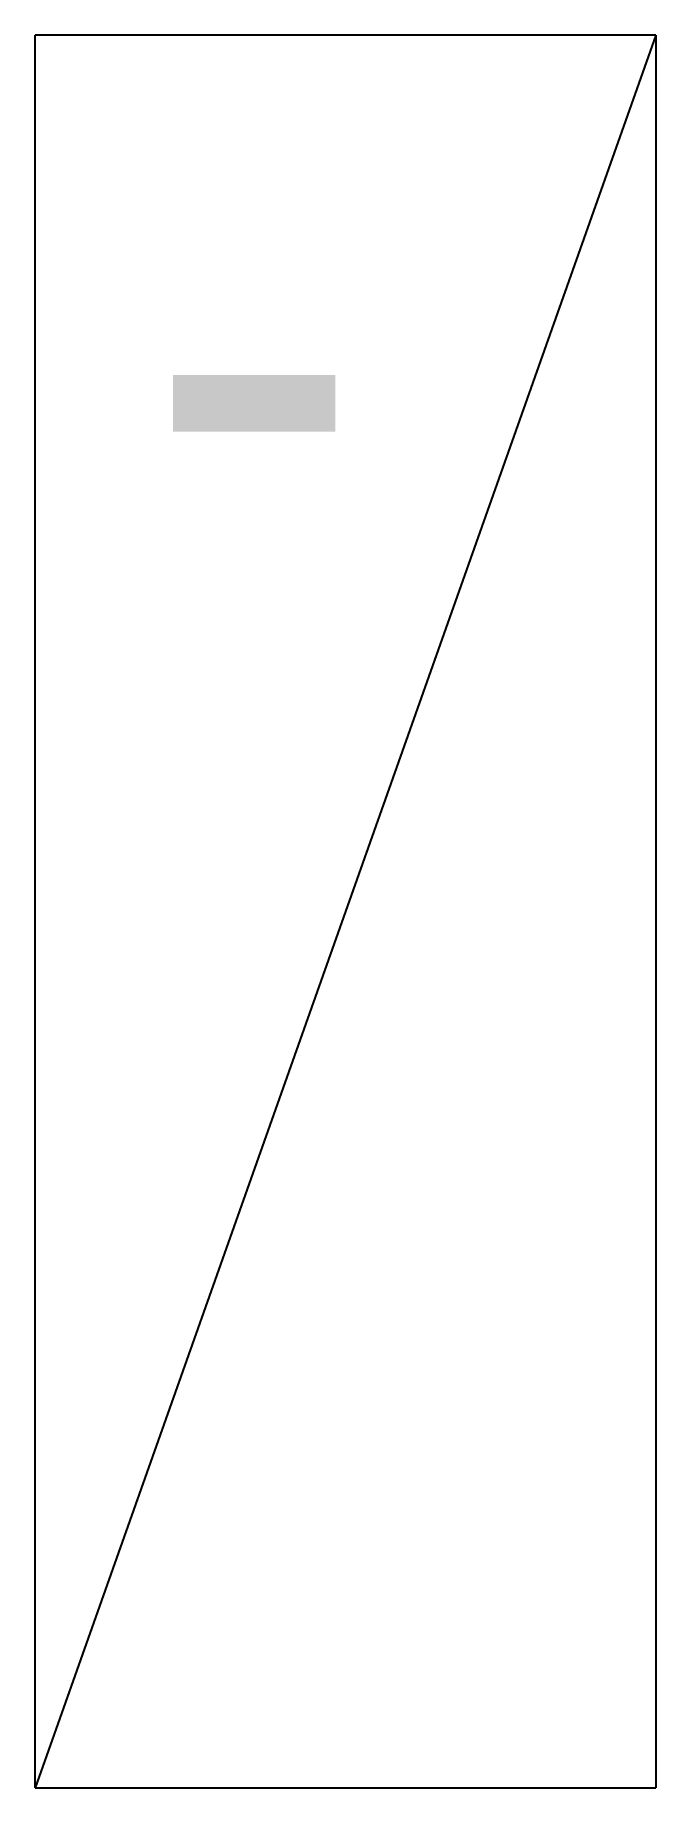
# Model space of a CAD drawing. Header units: metres. Extents: x -22094.5 to -22088.3, y -12342.1 to -12324.5.
import ezdxf

# ---------------------------------------------------------------- set-up
doc = ezdxf.new("R2010")
doc.units = ezdxf.units.M

msp = doc.modelspace()

# ---------------------------------------------------------------- linework, layer by layer
for p, q in [((-22094.5, -12342.15), (-22094.5, -12324.54)), ((-22088.26, -12324.54), (-22094.5, -12342.15)), ((-22088.26, -12324.54), (-22094.5, -12324.54)), ((-22088.26, -12324.54), (-22088.26, -12342.15)), ((-22094.5, -12342.15), (-22088.26, -12342.15))]:
    msp.add_line(p, q)

# ---------------------------------------------------------------- texts
msp.add_text('-', height=5).set_placement((-22093.41, -12330.17))

doc.saveas('drawing.dxf')
